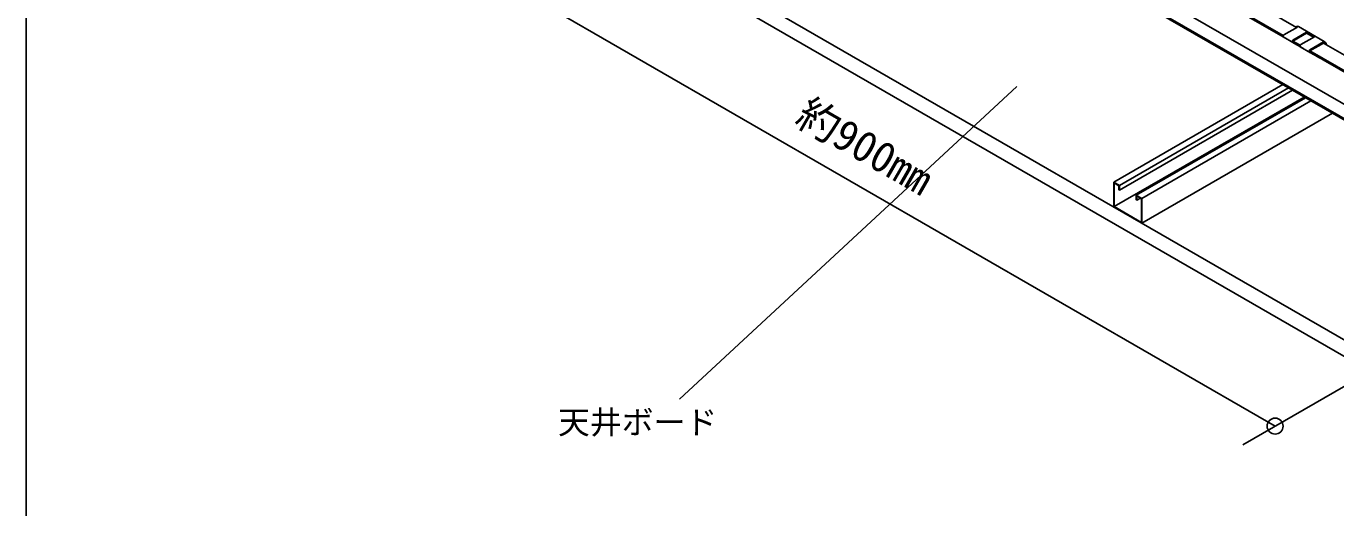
# Model space of a CAD drawing. Units: millimetres on the paper. Extents: x -142 to 140, y -97 to 98.
# Drawn here: x -141.7 to -59.5, y -30.8 to -0.6 of the extents above; entities that cross this region are included whole.
import ezdxf
from ezdxf.enums import TextEntityAlignment as Align

# ---------------------------------------------------------------- set-up
doc = ezdxf.new("R2010")
doc.units = ezdxf.units.MM
for name, color, linetype in [('0-0_文字･図枠･寸法', 7, 'Continuous'), ('0-3_天井下地', 7, 'Continuous'), ('0-4_天井ボード', 7, 'Continuous')]:
    doc.layers.add(name, color=color, linetype=linetype)
doc.styles.add('ＭＳ ゴシック', font='')
doc.styles.get('ＭＳ ゴシック').set_extended_font_data('MS Gothic')

msp = doc.modelspace()

# ---------------------------------------------------------------- linework, layer by layer
at = {"layer": '0-0_文字･図枠･寸法'}
for p, q in [((-115.634, 4.545), (-63.308, -25.662)), ((-79.507, -4.345), (-100.67, -23.968)), ((-47.045, -16.273), (-65.341, -26.835))]:
    msp.add_line(p, q, dxfattribs=at)
msp.add_lwpolyline([(140.35, 98.344), (-141.65, 98.344), (-141.65, -96.656)], dxfattribs=at)
msp.add_circle((-63.308, -25.662), 0.5, dxfattribs=at)
at = {"layer": '0-3_天井下地'}
for p, q in [((-81.705, 10.753), (-61.963, -0.644)), ((-82.441, 10.198), (-62.795, -1.143)), ((-82.413, 10.101), (-62.809, -1.217)), ((-82.96, 7.477), (-48.135, -12.627)), ((-82.96, 7.395), (-48.113, -12.721)), ((-82.412, 8.059), (-48.281, -11.645)), ((-61.906, -0.611), (-62.755, -1.101)), ((-61.95, -0.568), (-62.006, -0.601)), ((-61.85, -0.578), (-60.223, -1.517)), ((-62.795, -1.235), (-62.145, -1.611)), ((-62.189, -1.427), (-61.341, -0.938)), ((-61.341, -1.003), (-62.189, -1.493)), ((-62.189, -1.493), (-61.734, -1.755)), ((-62.189, -1.574), (-61.748, -1.829)), ((-61.341, -1.003), (-61.341, -0.938)), ((-61.341, -1.003), (-60.902, -1.256)), ((-60.28, -1.55), (-61.128, -2.04)), ((-61.128, -2.105), (-60.28, -1.615)), ((-60.28, -1.615), (-60.28, -1.55)), ((-60.28, -1.615), (-48.126, -8.631)), ((-61.903, -1.75), (-61.62, -1.913)), ((-61.084, -2.223), (-61.734, -1.848)), ((-61.547, -1.956), (-61.547, -1.956)), ((-61.168, -2.174), (-60.518, -2.55)), ((-61.128, -2.105), (-48.263, -9.532)), ((-61.128, -2.187), (-48.278, -9.605)), ((-60.56, -2.526), (-60.843, -2.362)), ((-60.487, -2.568), (-60.482, -2.56)), ((-73.432, -10.351), (-62.825, -4.228)), ((-73.079, -10.555), (-62.472, -4.432)), ((-73.079, -10.85), (-62.217, -4.58)), ((-73.404, -11.886), (-61.482, -5.004)), ((-71.664, -11.372), (-61.058, -5.249)), ((-71.664, -12.923), (-59.714, -6.024)), ((-73.432, -10.351), (-73.432, -11.903)), ((-73.079, -10.555), (-73.432, -10.351)), ((-73.079, -10.85), (-73.079, -10.555)), ((-73.107, -10.834), (-73.079, -10.85)), ((-72.018, -11.168), (-72.018, -11.462)), ((-72.018, -11.462), (-71.99, -11.479)), ((-71.99, -11.479), (-71.763, -11.348)), ((-71.664, -12.923), (-71.664, -11.372)), ((-73.432, -11.903), (-71.664, -12.923))]:
    msp.add_line(p, q, dxfattribs=at)
for points in [[(-62.755, -1.101), (-62.771, -1.113), (-62.786, -1.13), (-62.798, -1.15), (-62.807, -1.171), (-62.811, -1.192), (-62.81, -1.211), (-62.805, -1.226), (-62.795, -1.235)], [(-61.579, -1.937), (-62.229, -1.562), (-62.239, -1.552), (-62.245, -1.537), (-62.245, -1.519), (-62.241, -1.498), (-62.233, -1.477), (-62.22, -1.457), (-62.205, -1.44), (-62.189, -1.427)], [(-61.903, -1.75), (-61.933, -1.733), (-61.965, -1.715), (-61.999, -1.695), (-62.033, -1.676), (-62.065, -1.657), (-62.096, -1.639), (-62.123, -1.624), (-62.145, -1.611)], [(-61.734, -1.848), (-61.744, -1.838), (-61.75, -1.823), (-61.75, -1.805), (-61.746, -1.784), (-61.738, -1.762), (-61.726, -1.742), (-61.711, -1.725), (-61.694, -1.713), (-60.846, -1.223), (-61.341, -0.938)], [(-61.579, -1.937), (-61.562, -1.947), (-61.552, -1.953), (-61.547, -1.956), (-61.55, -1.954), (-61.559, -1.949), (-61.574, -1.94), (-61.595, -1.928), (-61.62, -1.913)], [(-61.128, -2.04), (-61.145, -2.052), (-61.16, -2.069), (-61.172, -2.089), (-61.181, -2.11), (-61.185, -2.131), (-61.184, -2.15), (-61.178, -2.165), (-61.168, -2.174)], [(-61.084, -2.223), (-61.062, -2.236), (-61.035, -2.251), (-61.005, -2.269), (-60.972, -2.288), (-60.938, -2.307), (-60.904, -2.327), (-60.872, -2.345), (-60.843, -2.362)], [(-60.56, -2.526), (-60.534, -2.541), (-60.513, -2.553), (-60.498, -2.561), (-60.489, -2.567), (-60.487, -2.568), (-60.491, -2.566), (-60.502, -2.559), (-60.518, -2.55)], [(-71.664, -11.372), (-72.018, -11.168), (-61.411, -5.045)], [(-73.107, -10.834), (-73.107, -10.572), (-73.404, -10.4), (-73.404, -11.886), (-71.693, -12.874), (-71.693, -11.388), (-71.99, -11.217), (-71.99, -11.479)]]:
    msp.add_lwpolyline(points, dxfattribs=at)
for centre, radius, start, end in [((-61.963, -0.685), 0.0933, 52.69391, 127.31684), ((-61.908, -0.66), 0.101, 54.38228, 114.30701), ((-60.439, -1.802), 0.298, 24.06623, 57.72209), ((-60.394, -1.78), 0.313, 9.62328, 57.05517)]:
    msp.add_arc(centre, radius, start, end, dxfattribs=at)
at = {"layer": '0-4_天井ボード'}
msp.add_line((-121.763, 15.998), (-43.981, -28.904), dxfattribs=at)
msp.add_lwpolyline([(-121.763, 15.998), (-121.763, 14.977), (-43.981, -29.925)], dxfattribs=at)

# ---------------------------------------------------------------- texts
at = {"layer": '0-0_文字･図枠･寸法', "style": 'ＭＳ ゴシック'}
msp.add_text('約900mm', height=1.94, rotation=330, dxfattribs=at).set_placement((-93.82, -7.129), align=Align.BOTTOM_LEFT)
msp.add_text('天井ボード', height=1.466, dxfattribs=at).set_placement((-108.295, -26.587), align=Align.BOTTOM_LEFT)

doc.saveas('drawing.dxf')
